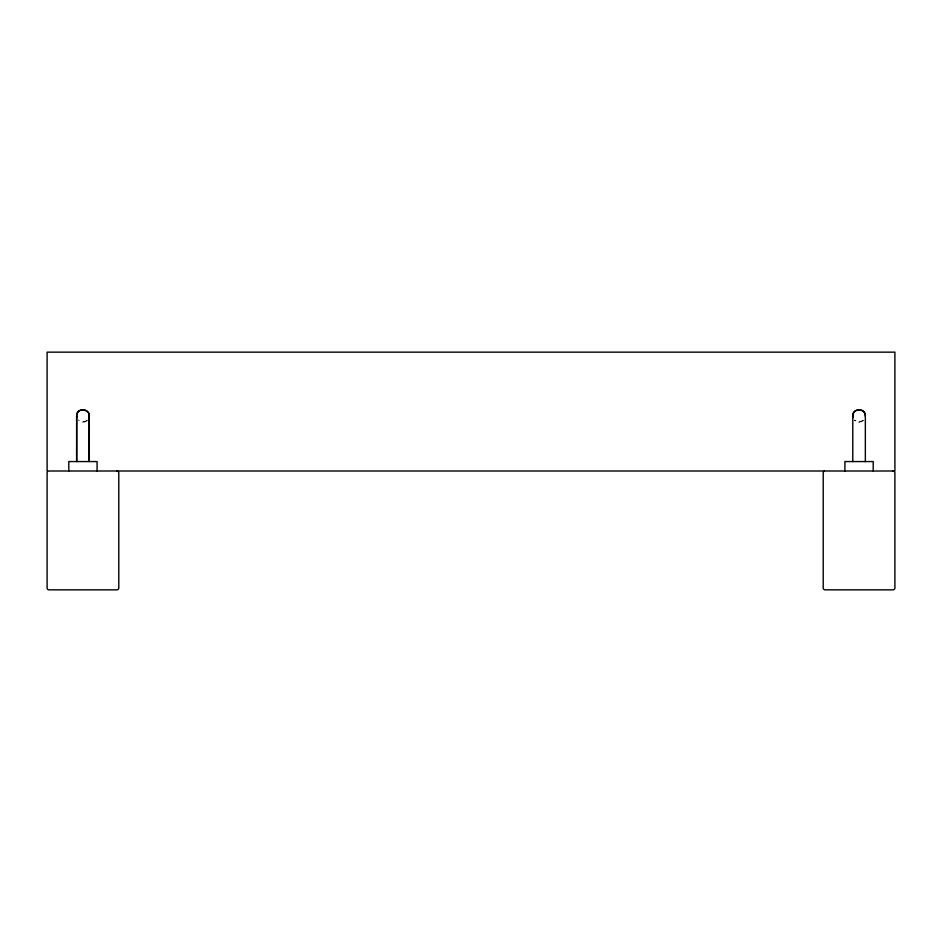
<?xml version="1.0" encoding="UTF-8"?>
<svg xmlns="http://www.w3.org/2000/svg" width="942" height="942" viewBox="0 0 942 942"><rect width="100%" height="100%" fill="white"/><g stroke="black" fill="none" stroke-linecap="round" stroke-linejoin="round"><path stroke-width="0.71" stroke-dasharray="4.71 3.53" d="M87.394 420.379L84.568 422.004L79.799 421.38M863.508 420.379L859.057 422.228L854.606 420.379M87.005 420.733L82.425 422.204L78.139 420.002M863.119 420.733L858.539 422.204L854.253 420.002"/><path stroke-width="1.41" d="M89.019 417.565C91.598 408.746 76.443 406.756 76.655 415.94L76.655 461.58L76.679 415.41C77.044 407.333 90.185 408.428 89.207 416.458L89.207 461.568L89.231 415.94M852.769 461.58L852.793 415.41C853.158 407.333 866.299 408.428 865.321 416.458M117.75 471L824.25 471M852.981 417.565C850.402 408.746 865.557 406.756 865.345 415.94L865.345 461.58M852.793 415.41L852.863 417.047M76.679 415.41L76.761 417.047M894.9 471L894.9 352.155L47.1 352.155L47.1 471M873.21 471L873.21 461.568L844.903 461.568L844.903 471M97.097 471L97.097 461.568L68.79 461.568L68.79 471M116.902 471L48.984 471A1.884 1.884 0 0 0 47.1 472.884L47.1 587.961A1.884 1.884 0 0 0 48.984 589.845L116.902 589.845A1.884 1.884 0 0 0 118.786 587.961L118.786 472.884A1.884 1.884 0 0 0 116.902 471M893.016 471L825.098 471A1.884 1.884 0 0 0 823.214 472.884L823.214 587.961A1.884 1.884 0 0 0 825.098 589.845L893.016 589.845A1.884 1.884 0 0 0 894.9 587.961L894.9 472.884A1.884 1.884 0 0 0 893.016 471"/></g></svg>
